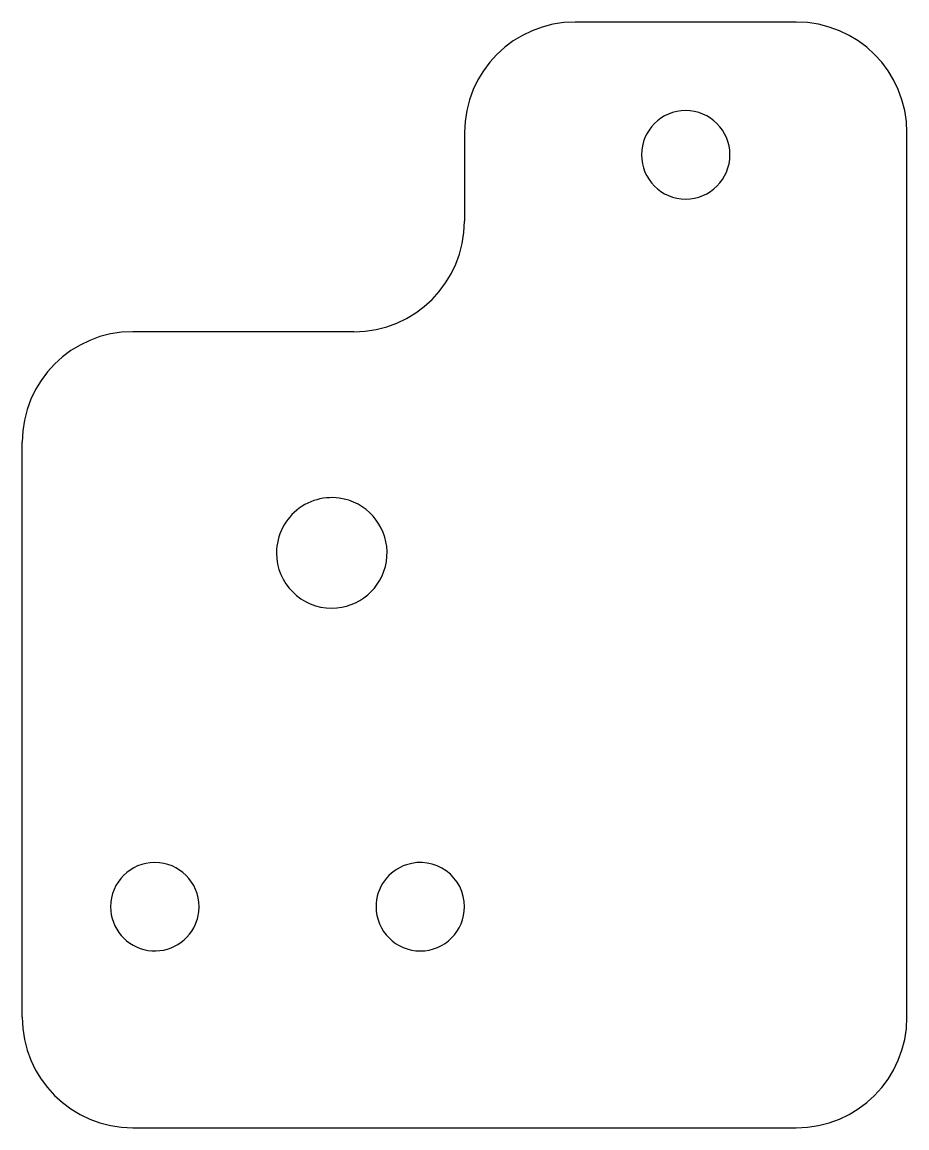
# Model space of a CAD drawing. Header units: inches. Extents: x 0 to 1.57, y 0 to 1.97.
import ezdxf

# ---------------------------------------------------------------- set-up
doc = ezdxf.new("R2010")
doc.units = ezdxf.units.IN
doc.layers.add('3', color=7, linetype='CONTINUOUS')

msp = doc.modelspace()

# ---------------------------------------------------------------- linework, layer by layer
at = {"layer": '3', "color": 3, "linetype": 'CONTINUOUS'}
for p, q in [((1.1915, 1.9685), (0.9843, 1.9685)), ((1.378, 1.9685), (1.1915, 1.9685)), ((0.7874, 1.7717), (0.7874, 1.6142)), ((1.5748, 0.1969), (1.5748, 1.7717)), ((0.5906, 1.4173), (0.1969, 1.4173)), ((0, 0.1969), (0, 1.2205)), ((0.1969, 0), (1.378, 0))]:
    msp.add_line(p, q, dxfattribs=at)
for centre, radius, start, end in [((0.9843, 1.7717), 0.1969, 90, 180), ((1.378, 1.7717), 0.1969, 0, 90), ((1.1811, 1.7323), 0.0787, 90, 180), ((1.1811, 1.7323), 0.0787, 0, 90), ((1.1811, 1.7323), 0.0787, 180, 0), ((0.5906, 1.6142), 0.1969, 270, 0), ((0.1969, 1.2205), 0.1969, 90, 180), ((0.5512, 1.0236), 0.0984, 72, 180), ((0.5512, 1.0236), 0.0984, 270, 72), ((0.5512, 1.0236), 0.0984, 180, 270), ((0.2362, 0.3937), 0.0787, 0, 180), ((0.7087, 0.3937), 0.0787, 0, 108), ((0.7087, 0.3937), 0.0787, 108, 180), ((0.2362, 0.3937), 0.0787, 180, 342), ((0.2362, 0.3937), 0.0787, 342, 0), ((0.7087, 0.3937), 0.0787, 180, 0), ((0.1969, 0.1969), 0.1969, 180, 270), ((1.378, 0.1969), 0.1969, 270, 0)]:
    msp.add_arc(centre, radius, start, end, dxfattribs=at)

doc.saveas('drawing.dxf')
